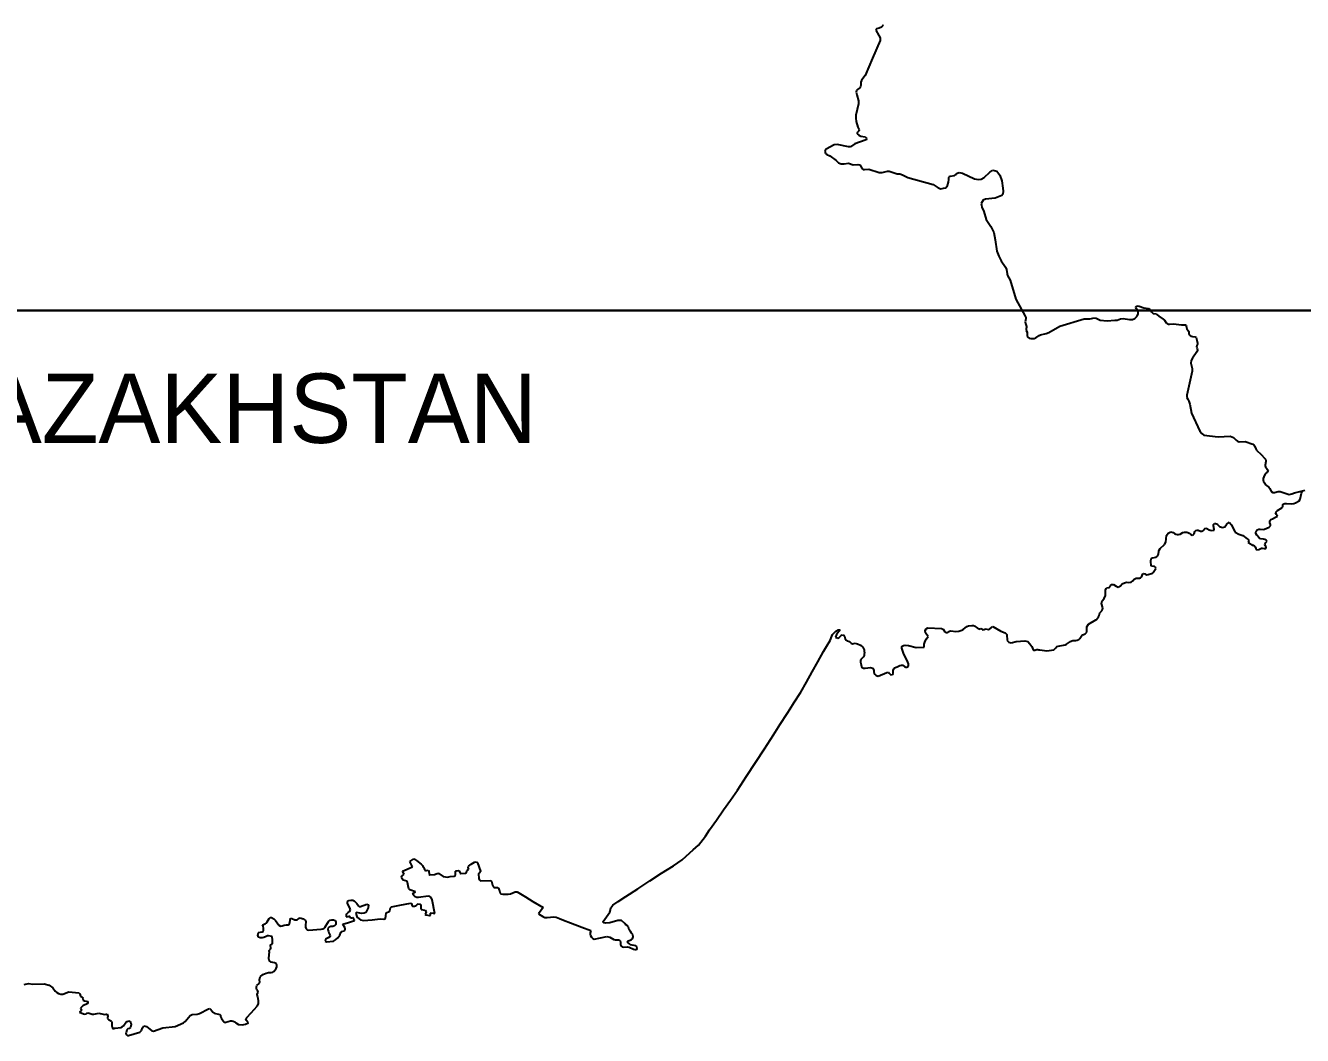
# Model space of a CAD drawing. Header units: metres. Extents: x 0 to 1325, y -1 to 773.
# Drawn here: x 910.3 to 983.9, y 158.3 to 216.5 of the extents above; entities that cross this region are included whole.
import ezdxf
from ezdxf.enums import TextEntityAlignment as Align

# ---------------------------------------------------------------- set-up
doc = ezdxf.new("R2010")
doc.units = ezdxf.units.M

msp = doc.modelspace()

# ---------------------------------------------------------------- linework, layer by layer
at = {"layer": 'CUT'}
for points in [[(1041.74, 200.068), (857.82, 200.068), (857.76, 199.948), (855.57, 199.478)], [(857.82, 200.068), (1041.74, 200.068)]]:
    msp.add_lwpolyline(points, dxfattribs=at)
at = {"layer": 'SCORE'}
for points in [[(959.65, 216.398), (959.51, 216.328)], [(959.7, 216.458), (959.65, 216.398)], [(959.73, 216.538), (959.7, 216.458)], [(959.57, 215.628), (959.13, 214.618)], [(959.37, 216.298), (959.31, 216.228)], [(959.31, 216.228), (959.5, 215.918)], [(959.51, 216.328), (959.37, 216.298)], [(959.5, 215.918), (959.56, 215.778)], [(959.56, 215.778), (959.57, 215.628)], [(959.13, 214.618), (958.7, 213.608)], [(958.56, 213.428), (958.5, 213.328)], [(958.7, 213.608), (958.56, 213.428)], [(958.21, 212.738), (958.19, 212.658)], [(958.27, 212.798), (958.21, 212.738)], [(958.39, 212.908), (958.27, 212.798)], [(958.43, 212.978), (958.39, 212.908)], [(958.45, 213.058), (958.43, 212.978)], [(958.46, 213.138), (958.45, 213.058)], [(958.5, 213.328), (958.46, 213.228)], [(958.46, 213.228), (958.46, 213.138)], [(958.32, 211.978), (958.17, 211.318)], [(958.19, 212.658), (958.22, 212.488)], [(958.22, 212.488), (958.32, 212.158)], [(958.32, 212.158), (958.32, 211.978)], [(958.17, 211.318), (958.16, 211.158)], [(958.16, 211.158), (958.19, 210.968)], [(958.19, 210.968), (958.29, 210.628)], [(958.29, 210.628), (958.34, 210.528)], [(958.36, 210.478), (958.33, 210.418)], [(958.34, 210.528), (958.36, 210.478)], [(958.7, 209.878), (958.1, 209.678)], [(958.27, 210.348), (958.25, 210.298)], [(958.25, 210.298), (958.25, 210.248)], [(958.25, 210.248), (958.33, 210.168)], [(958.33, 210.418), (958.27, 210.348)], [(958.33, 210.168), (958.46, 210.118)], [(958.46, 210.118), (958.7, 210.068)], [(958.7, 210.068), (958.76, 210.028)], [(958.76, 209.908), (958.7, 209.878)], [(958.76, 210.028), (958.78, 209.968)], [(958.78, 209.968), (958.76, 209.908)], [(956.46, 209.358), (956.37, 209.248)], [(956.37, 209.248), (956.42, 209.108)], [(956.42, 209.108), (956.5, 209.058)], [(956.91, 209.608), (956.46, 209.358)], [(956.5, 209.058), (956.67, 208.988)], [(957.09, 209.628), (956.91, 209.608)], [(957.75, 209.498), (957.09, 209.628)], [(957.85, 209.508), (957.75, 209.498)], [(957.91, 209.538), (957.85, 209.508)], [(958.1, 209.678), (957.91, 209.538)], [(956.67, 208.988), (957.03, 208.708)], [(957.03, 208.708), (957.17, 208.588)], [(957.17, 208.588), (957.32, 208.528)], [(957.32, 208.528), (957.49, 208.518)], [(957.49, 208.518), (957.75, 208.558)], [(957.75, 208.558), (958.01, 208.468)], [(958.01, 208.468), (958.29, 208.478)], [(958.29, 208.478), (958.38, 208.468)], [(958.38, 208.468), (958.44, 208.418)], [(958.44, 208.418), (958.51, 208.258)], [(958.51, 208.258), (958.58, 208.198)], [(958.58, 208.198), (958.67, 208.188)], [(958.67, 208.188), (958.92, 208.218)], [(958.92, 208.218), (959.51, 208.018)], [(959.51, 208.018), (959.69, 208.018)], [(959.69, 208.018), (959.99, 208.098)], [(959.99, 208.098), (960.09, 208.098)], [(960.09, 208.098), (960.54, 207.938)], [(960.54, 207.938), (960.71, 207.938)], [(960.71, 207.938), (960.86, 207.888)], [(960.86, 207.888), (961.16, 207.738)], [(961.16, 207.738), (962.62, 207.338)], [(963.5, 207.458), (963.52, 207.618)], [(963.52, 207.618), (963.53, 207.718)], [(963.53, 207.718), (963.55, 207.788)], [(963.55, 207.788), (963.6, 207.818)], [(963.6, 207.818), (963.85, 207.848)], [(963.85, 207.848), (963.9, 207.888)], [(963.9, 207.888), (963.97, 207.958)], [(963.97, 207.958), (964.12, 208.018)], [(964.12, 208.018), (964.31, 207.978)], [(964.31, 207.978), (965.01, 207.658)], [(965.01, 207.658), (965.21, 207.618)], [(965.21, 207.618), (965.39, 207.638)], [(965.39, 207.638), (965.56, 207.738)], [(965.56, 207.738), (965.88, 208.048)], [(965.88, 208.048), (966.06, 208.148)], [(966.06, 208.148), (966.29, 208.108)], [(966.29, 208.108), (966.46, 207.868)], [(966.46, 207.868), (966.57, 207.538)], [(966.57, 207.538), (966.64, 207.128)], [(962.62, 207.338), (962.92, 207.148)], [(962.92, 207.148), (963.07, 207.088)], [(963.07, 207.088), (963.22, 207.128)], [(963.22, 207.128), (963.35, 207.138)], [(963.35, 207.138), (963.44, 207.268)], [(963.44, 207.268), (963.5, 207.458)], [(966.65, 206.948), (966.63, 206.778)], [(966.64, 207.128), (966.65, 206.948)], [(965.51, 206.428), (965.38, 206.238)], [(965.38, 206.238), (965.4, 206.148)], [(965.4, 206.148), (965.43, 206.018)], [(965.64, 206.478), (965.51, 206.428)], [(966.19, 206.548), (965.64, 206.478)], [(966.57, 206.688), (966.19, 206.548)], [(966.63, 206.778), (966.57, 206.688)], [(965.43, 206.018), (965.54, 205.778)], [(965.54, 205.778), (965.68, 205.318)], [(965.68, 205.318), (965.95, 204.908)], [(965.95, 204.908), (966.06, 204.688)], [(966.06, 204.688), (966.11, 204.558)], [(966.11, 204.558), (966.2, 204.138)], [(966.2, 204.138), (966.3, 203.498)], [(966.3, 203.498), (966.4, 203.198)], [(966.4, 203.198), (966.54, 202.928)], [(966.54, 202.928), (966.79, 202.578)], [(966.79, 202.578), (966.84, 202.428)], [(966.84, 202.428), (966.89, 202.178)], [(966.89, 202.178), (966.91, 202.098)], [(966.91, 202.098), (967.06, 201.828)], [(967.06, 201.828), (967.39, 200.718)], [(967.39, 200.718), (967.93, 199.748)], [(974.3, 200.248), (974.32, 200.308)], [(974.33, 200.178), (974.3, 200.248)], [(974.32, 200.308), (974.39, 200.338)], [(974.39, 200.098), (974.33, 200.178)], [(974.39, 200.338), (974.49, 200.328)], [(974.49, 200.328), (974.76, 200.228)], [(974.76, 200.228), (975.04, 200.178)], [(975.04, 200.178), (975.11, 200.128)], [(967.93, 199.748), (967.96, 199.668)], [(967.94, 199.518), (967.93, 199.418)], [(967.96, 199.598), (967.94, 199.518)], [(967.96, 199.668), (967.96, 199.598)], [(969.92, 199.168), (971.32, 199.598)], [(971.32, 199.598), (971.66, 199.598)], [(971.66, 199.598), (971.92, 199.648)], [(971.92, 199.648), (972.01, 199.628)], [(972.01, 199.628), (972.25, 199.518)], [(972.25, 199.518), (972.25, 199.508)], [(972.25, 199.508), (972.65, 199.478)], [(972.65, 199.478), (973.1, 199.518)], [(973.1, 199.518), (973.1, 199.508)], [(973.1, 199.508), (973.16, 199.508)], [(973.16, 199.508), (973.22, 199.518)], [(973.22, 199.518), (973.42, 199.598)], [(973.42, 199.598), (973.58, 199.618)], [(973.58, 199.618), (973.93, 199.548)], [(973.93, 199.548), (974.11, 199.558)], [(974.11, 199.558), (974.24, 199.618)], [(974.24, 199.618), (974.36, 199.728)], [(974.36, 199.728), (974.43, 199.858)], [(974.43, 200.028), (974.39, 200.098)], [(974.43, 199.858), (974.43, 200.028)], [(975.11, 200.128), (975.2, 199.988)], [(975.2, 199.988), (975.26, 199.938)], [(975.26, 199.938), (975.31, 199.908)], [(975.31, 199.908), (975.48, 199.878)], [(975.48, 199.878), (975.52, 199.848)], [(975.52, 199.848), (975.63, 199.748)], [(975.63, 199.748), (975.88, 199.578)], [(975.88, 199.578), (975.96, 199.518)], [(975.96, 199.518), (976.05, 199.368)], [(967.93, 199.418), (967.95, 199.328)], [(967.95, 199.328), (968.01, 199.158)], [(968.01, 199.108), (967.98, 199.018)], [(967.98, 199.018), (967.98, 198.968)], [(967.98, 198.968), (967.99, 198.918)], [(967.99, 198.918), (968.03, 198.818)], [(968.01, 199.158), (968.01, 199.108)], [(968.03, 198.818), (968.04, 198.768)], [(968.04, 198.768), (968.04, 198.578)], [(968.8, 198.678), (969.14, 198.748)], [(969.14, 198.748), (969.29, 198.808)], [(969.29, 198.808), (969.92, 199.168)], [(976.05, 199.368), (976.1, 199.328)], [(976.1, 199.328), (976.18, 199.288)], [(976.18, 199.288), (976.25, 199.278)], [(976.25, 199.278), (976.47, 199.298)], [(976.47, 199.298), (976.94, 199.238)], [(976.94, 199.238), (977.18, 199.238)], [(977.18, 199.238), (977.21, 199.188)], [(977.21, 199.188), (977.22, 199.098)], [(977.22, 199.098), (977.25, 199.018)], [(977.25, 199.018), (977.3, 198.948)], [(977.3, 198.948), (977.33, 198.888)], [(977.33, 198.888), (977.35, 198.818)], [(977.35, 198.818), (977.36, 198.728)], [(977.36, 198.728), (977.4, 198.648)], [(968.04, 198.578), (968.07, 198.528)], [(968.07, 198.528), (968.16, 198.478)], [(968.16, 198.478), (968.25, 198.468)], [(968.25, 198.468), (968.35, 198.458)], [(968.35, 198.458), (968.45, 198.468)], [(968.45, 198.468), (968.54, 198.498)], [(968.54, 198.498), (968.73, 198.638)], [(968.73, 198.638), (968.8, 198.678)], [(977.4, 198.648), (977.47, 198.598)], [(977.47, 198.598), (977.56, 198.578)], [(977.56, 198.578), (977.73, 198.558)], [(977.73, 198.558), (977.78, 198.518)], [(977.78, 198.518), (977.79, 198.448)], [(977.79, 198.448), (977.81, 198.358)], [(977.81, 198.048), (977.8, 197.968)], [(977.8, 197.968), (977.83, 197.878)], [(977.81, 198.358), (977.85, 198.198)], [(977.85, 198.128), (977.81, 198.048)], [(977.85, 198.198), (977.85, 198.128)], [(977.56, 197.328), (977.5, 197.188)], [(977.81, 197.688), (977.56, 197.328)], [(977.85, 197.788), (977.81, 197.688)], [(977.83, 197.878), (977.85, 197.788)], [(977.54, 196.568), (977.24, 195.188)], [(977.5, 197.188), (977.48, 197.038)], [(977.48, 197.038), (977.54, 196.728)], [(977.54, 196.728), (977.54, 196.568)], [(977.24, 195.188), (977.25, 195.068)], [(977.25, 195.068), (977.29, 194.968)], [(977.29, 194.968), (977.36, 194.848)], [(977.36, 194.848), (977.41, 194.668)], [(977.41, 194.668), (977.51, 194.148)], [(977.51, 194.148), (977.99, 193.118)], [(977.99, 193.118), (978.1, 192.978)], [(978.1, 192.978), (978.23, 192.888)], [(978.23, 192.888), (979.05, 192.788)], [(979.05, 192.788), (979.73, 192.838)], [(979.73, 192.838), (979.94, 192.748)], [(979.94, 192.748), (980.08, 192.598)], [(980.08, 192.598), (980.16, 192.538)], [(980.16, 192.538), (980.26, 192.498)], [(980.26, 192.498), (980.61, 192.518)], [(980.61, 192.518), (981.04, 192.378)], [(981.04, 192.378), (981.11, 192.328)], [(981.11, 192.328), (981.14, 192.268)], [(981.14, 192.268), (981.21, 192.108)], [(981.21, 192.108), (981.26, 192.028)], [(981.26, 192.028), (981.31, 191.968)], [(981.31, 191.968), (981.49, 191.818)], [(981.49, 191.818), (981.77, 191.498)], [(981.8, 191.368), (981.75, 191.168)], [(981.77, 191.498), (981.8, 191.438)], [(981.8, 191.438), (981.8, 191.368)], [(981.76, 190.668), (981.67, 190.498)], [(981.75, 191.168), (981.75, 191.118)], [(981.75, 191.118), (981.77, 191.068)], [(981.88, 190.758), (981.76, 190.668)], [(981.77, 191.068), (981.84, 190.998)], [(981.84, 190.998), (981.93, 190.848)], [(981.93, 190.848), (981.88, 190.758)], [(981.65, 190.388), (981.64, 190.308)], [(981.64, 190.308), (981.66, 190.228)], [(981.67, 190.498), (981.65, 190.388)], [(981.66, 190.228), (981.71, 190.138)], [(981.71, 190.138), (981.76, 190.048)], [(981.76, 190.048), (981.83, 189.988)], [(981.83, 189.988), (981.97, 189.888)], [(981.97, 189.888), (982.03, 189.808)], [(982.03, 189.808), (982.11, 189.638)], [(982.11, 189.638), (982.19, 189.588)], [(982.19, 189.588), (982.29, 189.578)], [(982.29, 189.578), (982.51, 189.638)], [(982.51, 189.638), (982.62, 189.648)], [(982.62, 189.648), (983.14, 189.468)], [(983.14, 189.468), (983.3, 189.508)], [(983.3, 189.508), (983.45, 189.568)], [(983.45, 189.568), (983.9, 189.678)], [(983.71, 189.108), (983.77, 189.208)], [(983.77, 189.208), (983.84, 189.548)], [(983.84, 189.548), (983.9, 189.678)], [(983.9, 189.678), (984.04, 189.728)], [(982.36, 188.408), (982.39, 188.478)], [(982.4, 188.328), (982.36, 188.408)], [(982.39, 188.478), (982.46, 188.548)], [(982.46, 188.548), (982.71, 188.708)], [(982.71, 188.708), (982.75, 188.748)], [(982.75, 188.748), (982.77, 188.788)], [(982.77, 188.858), (982.8, 188.908)], [(982.77, 188.788), (982.77, 188.858)], [(982.8, 188.908), (982.84, 188.938)], [(982.84, 188.938), (982.89, 188.948)], [(982.89, 188.948), (982.99, 188.958)], [(982.99, 188.958), (983.3, 188.938)], [(983.3, 188.938), (983.41, 188.958)], [(983.41, 188.958), (983.51, 188.998)], [(983.51, 188.998), (983.71, 189.108)], [(978.78, 187.738), (978.83, 187.798)], [(978.78, 187.658), (978.78, 187.738)], [(978.81, 187.458), (978.78, 187.658)], [(978.83, 187.798), (978.89, 187.808)], [(978.89, 187.808), (978.95, 187.788)], [(978.95, 187.788), (979.01, 187.738)], [(979.01, 187.738), (979.13, 187.628)], [(979.44, 187.608), (979.53, 187.738)], [(979.53, 187.738), (979.68, 187.878)], [(979.68, 187.878), (979.82, 187.728)], [(979.82, 187.728), (979.93, 187.468)], [(981.98, 187.598), (982.06, 187.658)], [(982.02, 187.948), (982.08, 188.028)], [(982.02, 187.838), (982.02, 187.948)], [(982.06, 187.738), (982.02, 187.838)], [(982.06, 187.658), (982.06, 187.738)], [(982.08, 188.028), (982.17, 188.078)], [(982.17, 188.078), (982.36, 188.158)], [(982.36, 188.158), (982.46, 188.228)], [(982.45, 188.278), (982.4, 188.328)], [(982.46, 188.228), (982.45, 188.278)], [(976.03, 186.728), (976.07, 187.108)], [(976.07, 187.108), (976.17, 187.248)], [(976.17, 187.248), (976.32, 187.318)], [(976.32, 187.318), (976.46, 187.278)], [(976.46, 187.278), (976.53, 187.228)], [(976.53, 187.228), (976.61, 187.188)], [(976.61, 187.188), (976.69, 187.158)], [(976.69, 187.158), (976.76, 187.158)], [(976.76, 187.158), (976.85, 187.178)], [(976.85, 187.178), (977.01, 187.288)], [(977.01, 187.288), (977.1, 187.308)], [(977.1, 187.308), (977.24, 187.298)], [(977.24, 187.298), (977.3, 187.278)], [(977.3, 187.278), (977.37, 187.248)], [(977.37, 187.248), (977.48, 187.168)], [(977.48, 187.168), (977.55, 187.138)], [(977.55, 187.138), (977.61, 187.148)], [(977.61, 187.148), (977.66, 187.198)], [(977.66, 187.198), (977.71, 187.338)], [(977.71, 187.338), (977.76, 187.398)], [(977.76, 187.398), (977.83, 187.418)], [(977.83, 187.418), (977.89, 187.408)], [(977.89, 187.408), (978.02, 187.358)], [(978.02, 187.358), (978.1, 187.358)], [(978.1, 187.358), (978.16, 187.388)], [(978.16, 187.388), (978.22, 187.438)], [(978.22, 187.438), (978.27, 187.508)], [(978.27, 187.508), (978.33, 187.528)], [(978.33, 187.528), (978.39, 187.508)], [(978.39, 187.508), (978.52, 187.428)], [(978.52, 187.428), (978.59, 187.408)], [(978.59, 187.408), (978.66, 187.398)], [(978.66, 187.398), (978.81, 187.418)], [(978.81, 187.418), (978.81, 187.458)], [(979.13, 187.628), (979.29, 187.578)], [(979.29, 187.578), (979.44, 187.608)], [(979.93, 187.468), (980.03, 187.308)], [(980.03, 187.308), (980.24, 187.178)], [(980.24, 187.178), (980.47, 187.108)], [(980.47, 187.108), (980.71, 186.918)], [(981.21, 187.288), (981.23, 187.358)], [(981.22, 187.218), (981.21, 187.288)], [(981.28, 187.128), (981.22, 187.218)], [(981.23, 187.358), (981.3, 187.428)], [(981.41, 186.968), (981.28, 187.128)], [(981.3, 187.428), (981.39, 187.478)], [(981.39, 187.478), (981.47, 187.478)], [(981.49, 186.918), (981.41, 186.968)], [(981.47, 187.478), (981.64, 187.448)], [(981.64, 187.448), (981.72, 187.468)], [(981.72, 187.468), (981.98, 187.598)], [(975.61, 186.028), (975.63, 186.208)], [(975.63, 186.208), (975.65, 186.268)], [(975.65, 186.268), (975.71, 186.358)], [(975.71, 186.358), (975.95, 186.588)], [(975.95, 186.588), (976.03, 186.728)], [(980.71, 186.918), (980.78, 186.888)], [(980.79, 186.758), (980.77, 186.708)], [(980.77, 186.708), (980.94, 186.618)], [(980.78, 186.888), (980.8, 186.858)], [(980.81, 186.818), (980.79, 186.758)], [(980.8, 186.858), (980.81, 186.818)], [(980.94, 186.618), (980.96, 186.608)], [(980.96, 186.608), (981.01, 186.558)], [(981.01, 186.558), (981.04, 186.548)], [(981.04, 186.548), (981.06, 186.548)], [(981.06, 186.548), (981.08, 186.548)], [(981.08, 186.548), (981.11, 186.548)], [(981.11, 186.548), (981.18, 186.458)], [(981.18, 186.458), (981.22, 186.358)], [(981.22, 186.358), (981.27, 186.288)], [(981.27, 186.288), (981.39, 186.298)], [(981.39, 186.298), (981.55, 186.378)], [(981.66, 186.908), (981.49, 186.918)], [(981.55, 186.378), (981.6, 186.378)], [(981.6, 186.378), (981.72, 186.358)], [(981.74, 186.888), (981.66, 186.908)], [(981.72, 186.358), (981.78, 186.348)], [(981.81, 186.838), (981.74, 186.888)], [(981.74, 186.578), (981.75, 186.638)], [(981.76, 186.538), (981.74, 186.578)], [(981.75, 186.638), (981.79, 186.698)], [(981.8, 186.478), (981.76, 186.538)], [(981.78, 186.348), (981.82, 186.378)], [(981.79, 186.698), (981.88, 186.778)], [(981.82, 186.428), (981.8, 186.478)], [(981.88, 186.778), (981.81, 186.838)], [(981.82, 186.378), (981.82, 186.428)], [(975.17, 185.628), (975.18, 185.758)], [(975.18, 185.358), (975.17, 185.628)], [(975.18, 185.758), (975.26, 185.818)], [(975.26, 185.818), (975.47, 185.868)], [(975.47, 185.868), (975.55, 185.918)], [(975.55, 185.918), (975.61, 186.028)], [(974.58, 184.668), (974.62, 184.718)], [(974.62, 184.718), (974.71, 184.898)], [(974.71, 184.898), (974.75, 184.918)], [(974.75, 184.918), (974.82, 184.898)], [(974.82, 184.898), (974.88, 184.868)], [(974.88, 184.868), (974.93, 184.848)], [(974.93, 184.848), (975.02, 184.858)], [(975.02, 184.858), (975.26, 184.948)], [(975.21, 185.348), (975.18, 185.358)], [(975.22, 185.348), (975.21, 185.348)], [(975.38, 185.318), (975.22, 185.348)], [(975.26, 184.948), (975.3, 184.988)], [(975.3, 184.988), (975.42, 185.148)], [(975.44, 185.288), (975.38, 185.318)], [(975.42, 185.148), (975.45, 185.208)], [(975.45, 185.208), (975.44, 185.288)], [(972.55, 183.968), (972.59, 184.058)], [(972.59, 184.058), (972.63, 184.088)], [(972.63, 184.088), (972.74, 184.118)], [(972.74, 184.118), (972.79, 184.138)], [(972.79, 184.138), (972.82, 184.178)], [(972.82, 184.178), (972.86, 184.258)], [(972.86, 184.258), (972.89, 184.288)], [(972.89, 184.288), (973.02, 184.288)], [(973.02, 184.288), (973.16, 184.198)], [(973.16, 184.198), (973.29, 184.138)], [(973.29, 184.138), (973.42, 184.218)], [(973.42, 184.218), (973.52, 184.328)], [(973.52, 184.328), (973.64, 184.388)], [(973.64, 184.388), (973.76, 184.418)], [(973.76, 184.418), (973.9, 184.408)], [(973.9, 184.408), (974.03, 184.418)], [(974.03, 184.418), (974.12, 184.498)], [(974.12, 184.498), (974.2, 184.588)], [(974.2, 184.588), (974.32, 184.658)], [(974.32, 184.658), (974.38, 184.658)], [(974.38, 184.658), (974.51, 184.648)], [(974.51, 184.648), (974.58, 184.668)], [(972.32, 183.198), (972.37, 183.348)], [(972.37, 183.348), (972.47, 183.488)], [(972.47, 183.488), (972.55, 183.648)], [(972.55, 183.868), (972.55, 183.968)], [(972.56, 183.758), (972.55, 183.868)], [(972.55, 183.648), (972.56, 183.758)], [(972.16, 182.418), (972.19, 182.508)], [(972.19, 182.508), (972.2, 182.578)], [(972.2, 182.578), (972.22, 182.648)], [(972.22, 182.648), (972.35, 182.768)], [(972.4, 182.938), (972.32, 183.198)], [(972.35, 182.768), (972.39, 182.848)], [(972.39, 182.848), (972.4, 182.938)], [(962.21, 181.738), (962.32, 181.788)], [(962.32, 181.788), (963.11, 181.758)], [(964.35, 181.688), (964.57, 181.858)], [(964.57, 181.858), (964.66, 181.898)], [(964.66, 181.898), (964.85, 181.928)], [(964.85, 181.928), (964.94, 181.918)], [(964.94, 181.918), (965.04, 181.888)], [(965.04, 181.888), (965.1, 181.838)], [(965.1, 181.838), (965.18, 181.768)], [(965.18, 181.768), (965.25, 181.718)], [(965.89, 181.738), (966.06, 181.868)], [(966.06, 181.868), (966.53, 181.598)], [(971.48, 181.848), (971.58, 181.998)], [(971.48, 181.548), (971.48, 181.848)], [(971.58, 181.998), (971.99, 182.248)], [(971.99, 182.248), (972.04, 182.278)], [(972.04, 182.278), (972.16, 182.418)], [(956.48, 180.718), (956.68, 181.068)], [(956.68, 181.068), (956.78, 181.318)], [(956.78, 181.318), (956.82, 181.398)], [(956.82, 181.398), (956.91, 181.508)], [(956.91, 181.508), (957.02, 181.608)], [(957.06, 181.408), (957, 181.258)], [(957, 181.258), (957.13, 181.198)], [(957.02, 181.608), (957.15, 181.678)], [(957.26, 181.678), (957.06, 181.408)], [(957.13, 181.198), (957.19, 181.218)], [(957.15, 181.678), (957.26, 181.678)], [(957.19, 181.218), (957.32, 181.348)], [(957.32, 181.348), (957.38, 181.378)], [(957.38, 181.378), (957.47, 181.368)], [(957.47, 181.368), (957.51, 181.318)], [(957.51, 181.318), (957.56, 181.158)], [(957.56, 181.158), (957.61, 181.078)], [(957.61, 181.078), (957.66, 181.048)], [(957.66, 181.048), (957.81, 180.998)], [(962.16, 181.018), (962.24, 181.158)], [(962.17, 181.628), (962.21, 181.738)], [(962.19, 181.508), (962.17, 181.628)], [(962.26, 181.388), (962.19, 181.508)], [(962.24, 181.158), (962.34, 181.288)], [(962.34, 181.288), (962.26, 181.388)], [(963.11, 181.758), (963.19, 181.718)], [(963.19, 181.718), (963.3, 181.568)], [(963.3, 181.568), (963.36, 181.518)], [(963.36, 181.518), (963.43, 181.528)], [(963.43, 181.528), (963.57, 181.608)], [(963.57, 181.608), (963.65, 181.618)], [(963.65, 181.618), (963.92, 181.578)], [(963.92, 181.578), (964.1, 181.598)], [(964.1, 181.598), (964.27, 181.648)], [(964.27, 181.648), (964.35, 181.688)], [(965.25, 181.718), (965.31, 181.728)], [(965.31, 181.728), (965.37, 181.748)], [(965.37, 181.748), (965.41, 181.738)], [(965.41, 181.738), (965.46, 181.698)], [(965.46, 181.698), (965.51, 181.678)], [(965.51, 181.678), (965.56, 181.688)], [(965.56, 181.688), (965.6, 181.708)], [(965.6, 181.708), (965.64, 181.728)], [(965.64, 181.728), (965.81, 181.698)], [(965.81, 181.698), (965.89, 181.738)], [(966.53, 181.598), (966.78, 181.498)], [(966.78, 181.498), (966.87, 181.398)], [(966.87, 181.398), (966.88, 181.058)], [(966.88, 181.058), (966.98, 180.958)], [(967.41, 181.008), (967.9, 181.048)], [(967.9, 181.048), (968.07, 181.008)], [(970.53, 181.008), (970.61, 181.048)], [(970.61, 181.048), (970.68, 181.058)], [(970.68, 181.058), (970.85, 181.068)], [(970.85, 181.068), (970.93, 181.078)], [(970.93, 181.078), (971.01, 181.118)], [(971.01, 181.118), (971.07, 181.178)], [(971.07, 181.178), (971.19, 181.348)], [(971.19, 181.348), (971.24, 181.388)], [(971.24, 181.388), (971.38, 181.448)], [(971.38, 181.448), (971.48, 181.548)], [(955.98, 179.838), (956.31, 180.418)], [(956.31, 180.418), (956.48, 180.718)], [(957.81, 180.998), (957.84, 180.968)], [(957.84, 180.968), (957.89, 180.908)], [(957.89, 180.908), (957.93, 180.888)], [(957.93, 180.888), (957.97, 180.878)], [(957.97, 180.878), (958.12, 180.898)], [(958.12, 180.898), (958.27, 180.868)], [(958.27, 180.868), (958.43, 180.798)], [(958.43, 180.798), (958.56, 180.678)], [(958.56, 180.678), (958.64, 180.518)], [(958.64, 180.518), (958.65, 180.438)], [(958.65, 180.438), (958.66, 180.348)], [(958.66, 180.348), (958.65, 180.268)], [(960.81, 180.688), (960.84, 180.738)], [(960.82, 180.628), (960.81, 180.688)], [(960.92, 180.328), (960.82, 180.628)], [(960.84, 180.738), (960.91, 180.768)], [(960.91, 180.768), (961.01, 180.788)], [(961.17, 179.818), (960.92, 180.328)], [(961.01, 180.788), (961.21, 180.778)], [(961.21, 180.778), (961.65, 180.658)], [(961.65, 180.658), (962.1, 180.678)], [(962.1, 180.848), (962.16, 181.018)], [(962.1, 180.678), (962.1, 180.848)], [(966.98, 180.958), (967.12, 180.928)], [(967.12, 180.928), (967.41, 181.008)], [(968.07, 181.008), (968.2, 180.878)], [(968.2, 180.878), (968.3, 180.708)], [(968.3, 180.708), (968.38, 180.518)], [(968.38, 180.518), (968.42, 180.508)], [(968.42, 180.508), (968.46, 180.498)], [(968.46, 180.498), (968.49, 180.508)], [(968.49, 180.508), (968.59, 180.538)], [(968.59, 180.538), (968.65, 180.538)], [(968.65, 180.538), (968.71, 180.528)], [(968.71, 180.528), (968.77, 180.518)], [(968.77, 180.518), (969.18, 180.468)], [(969.18, 180.468), (969.58, 180.518)], [(969.58, 180.518), (969.69, 180.648)], [(969.69, 180.648), (969.74, 180.708)], [(969.74, 180.708), (969.82, 180.738)], [(969.82, 180.738), (970.23, 180.808)], [(970.23, 180.808), (970.31, 180.848)], [(970.31, 180.848), (970.53, 181.008)], [(955.65, 179.248), (955.98, 179.838)], [(958.46, 179.968), (958.44, 179.908)], [(958.44, 179.908), (958.44, 179.818)], [(958.44, 179.818), (958.47, 179.658)], [(958.51, 180.028), (958.46, 179.968)], [(958.47, 179.658), (958.5, 179.568)], [(958.5, 179.568), (958.54, 179.498)], [(958.61, 180.118), (958.51, 180.028)], [(958.64, 180.188), (958.61, 180.118)], [(958.65, 180.268), (958.64, 180.188)], [(960.54, 179.548), (960.71, 179.618)], [(960.71, 179.618), (960.79, 179.638)], [(960.79, 179.638), (960.88, 179.638)], [(960.88, 179.638), (960.99, 179.548)], [(961.11, 179.528), (961.18, 179.568)], [(961.2, 179.708), (961.17, 179.818)], [(961.18, 179.568), (961.21, 179.628)], [(961.21, 179.628), (961.2, 179.708)], [(955.32, 178.658), (955.65, 179.248)], [(958.54, 179.498), (958.61, 179.468)], [(958.61, 179.468), (958.7, 179.458)], [(958.7, 179.458), (959.01, 179.498)], [(959.01, 179.498), (959.15, 179.458)], [(959.15, 179.458), (959.2, 179.338)], [(959.2, 179.338), (959.2, 179.258)], [(959.2, 179.258), (959.23, 179.188)], [(959.23, 179.188), (959.27, 179.128)], [(959.27, 179.128), (959.32, 179.068)], [(959.32, 179.068), (959.39, 179.018)], [(959.39, 179.018), (959.46, 179.008)], [(959.46, 179.008), (959.95, 179.208)], [(959.95, 179.208), (960.05, 179.228)], [(960.05, 179.228), (960.09, 179.188)], [(960.09, 179.188), (960.12, 179.138)], [(960.12, 179.138), (960.19, 179.088)], [(960.19, 179.088), (960.28, 179.098)], [(960.28, 179.098), (960.31, 179.158)], [(960.31, 179.158), (960.32, 179.328)], [(960.32, 179.328), (960.35, 179.428)], [(960.35, 179.428), (960.39, 179.478)], [(960.39, 179.478), (960.54, 179.548)], [(960.99, 179.548), (961.04, 179.528)], [(961.04, 179.528), (961.11, 179.528)], [(954.99, 178.078), (955.32, 178.658)], [(954.38, 177.128), (954.6, 177.468)], [(954.6, 177.468), (954.99, 178.078)], [(953.81, 176.238), (954.21, 176.848)], [(954.21, 176.848), (954.38, 177.128)], [(953.42, 175.618), (953.81, 176.238)], [(952.9, 174.828), (953.42, 175.618)], [(952.38, 174.028), (952.9, 174.828)], [(951.86, 173.238), (952.38, 174.028)], [(951.34, 172.438), (951.86, 173.238)], [(950.94, 171.868), (951.34, 172.438)], [(950.54, 171.298), (950.94, 171.868)], [(950.14, 170.718), (950.54, 171.298)], [(949.5, 169.788), (949.74, 170.148)], [(949.74, 170.148), (950.14, 170.718)], [(948.79, 168.998), (949.09, 169.278)], [(949.09, 169.278), (949.5, 169.788)], [(948.16, 168.418), (948.6, 168.828)], [(948.6, 168.828), (948.79, 168.998)], [(932.03, 167.768), (932.62, 168.028)], [(932.46, 168.338), (932.69, 168.488)], [(932.62, 168.028), (932.46, 168.338)], [(932.69, 168.488), (932.74, 168.468)], [(932.74, 168.468), (932.84, 168.388)], [(932.84, 168.388), (933.11, 168.168)], [(933.11, 168.168), (933.19, 168.098)], [(933.19, 168.098), (933.22, 168.058)], [(933.22, 168.058), (933.25, 168.008)], [(933.25, 168.008), (933.29, 167.918)], [(933.29, 167.918), (933.3, 167.868)], [(933.3, 167.868), (933.32, 167.838)], [(933.32, 167.838), (933.39, 167.818)], [(933.39, 167.818), (933.42, 167.818)], [(933.42, 167.818), (933.51, 167.828)], [(933.51, 167.828), (933.54, 167.818)], [(933.54, 167.818), (933.55, 167.778)], [(935.09, 167.768), (935.14, 167.798)], [(935.14, 167.798), (935.26, 167.808)], [(935.26, 167.808), (935.3, 167.788)], [(935.3, 167.788), (935.37, 167.658)], [(935.73, 167.718), (935.75, 167.788)], [(935.75, 167.788), (935.78, 167.848)], [(935.78, 167.848), (935.86, 167.868)], [(935.83, 167.978), (935.85, 168.058)], [(935.86, 167.868), (935.83, 167.978)], [(935.85, 168.058), (935.99, 168.168)], [(935.99, 168.168), (936.18, 168.298)], [(936.18, 168.298), (936.29, 168.318)], [(936.29, 168.318), (936.37, 168.248)], [(936.37, 168.248), (936.54, 167.778)], [(946.97, 167.648), (947.65, 168.088)], [(947.65, 168.088), (948.16, 168.418)], [(931.99, 167.418), (932.01, 167.478)], [(932.03, 167.318), (931.99, 167.418)], [(932.01, 167.478), (932.13, 167.598)], [(932.13, 167.598), (932.03, 167.768)], [(932.08, 167.258), (932.03, 167.318)], [(932.15, 167.228), (932.08, 167.258)], [(932.31, 167.198), (932.15, 167.228)], [(932.4, 166.748), (932.31, 167.198)], [(933.55, 167.778), (933.55, 167.738)], [(933.55, 167.738), (933.58, 167.658)], [(933.58, 167.658), (933.58, 167.618)], [(933.58, 167.618), (933.58, 167.588)], [(933.58, 167.588), (933.61, 167.568)], [(933.61, 167.568), (933.89, 167.578)], [(933.89, 167.578), (933.95, 167.598)], [(933.95, 167.598), (934.08, 167.658)], [(934.08, 167.658), (934.14, 167.638)], [(934.14, 167.638), (934.39, 167.468)], [(934.39, 167.468), (934.51, 167.438)], [(934.51, 167.438), (934.63, 167.428)], [(934.63, 167.428), (934.78, 167.458)], [(934.78, 167.458), (935.02, 167.478)], [(935.02, 167.478), (935.07, 167.508)], [(935.07, 167.508), (935.09, 167.588)], [(935.09, 167.688), (935.09, 167.768)], [(935.09, 167.588), (935.09, 167.688)], [(935.37, 167.658), (935.41, 167.638)], [(935.41, 167.638), (935.65, 167.648)], [(935.65, 167.648), (935.68, 167.658)], [(935.68, 167.658), (935.73, 167.718)], [(936.43, 167.648), (936.41, 167.618)], [(936.41, 167.618), (936.44, 167.358)], [(936.5, 167.698), (936.43, 167.648)], [(936.44, 167.358), (936.47, 167.258)], [(936.47, 167.258), (936.53, 167.208)], [(936.54, 167.748), (936.5, 167.698)], [(936.53, 167.208), (937.13, 167.228)], [(936.54, 167.778), (936.54, 167.748)], [(937.13, 167.228), (937.17, 167.188)], [(937.17, 167.188), (937.23, 166.958)], [(945.61, 166.758), (946.29, 167.208)], [(946.29, 167.208), (946.97, 167.648)], [(932.46, 166.688), (932.4, 166.748)], [(932.79, 166.578), (932.46, 166.688)], [(932.62, 166.478), (932.79, 166.578)], [(932.69, 166.368), (932.62, 166.478)], [(932.77, 166.298), (932.69, 166.368)], [(933.52, 166.338), (932.97, 166.248)], [(933.62, 166.318), (933.52, 166.338)], [(933.69, 166.248), (933.62, 166.318)], [(937.23, 166.958), (937.27, 166.888)], [(937.27, 166.888), (937.3, 166.848)], [(937.3, 166.848), (937.34, 166.838)], [(937.34, 166.838), (937.53, 166.828)], [(937.53, 166.828), (937.57, 166.798)], [(937.57, 166.798), (937.6, 166.728)], [(937.6, 166.728), (937.64, 166.578)], [(937.64, 166.578), (937.67, 166.508)], [(937.67, 166.508), (937.7, 166.468)], [(937.7, 166.468), (937.83, 166.438)], [(937.83, 166.438), (938.13, 166.438)], [(938.13, 166.438), (938.26, 166.468)], [(938.26, 166.468), (938.54, 166.588)], [(938.54, 166.588), (938.64, 166.588)], [(938.64, 166.588), (939.12, 166.298)], [(944.92, 166.308), (945.61, 166.758)], [(928.87, 166.018), (928.94, 166.078)], [(928.87, 165.938), (928.87, 166.018)], [(928.91, 165.838), (928.87, 165.938)], [(929, 165.658), (928.91, 165.838)], [(928.94, 166.078), (929.06, 166.108)], [(929.04, 165.538), (929, 165.658)], [(929.06, 166.108), (929.18, 166.098)], [(929.18, 166.098), (929.25, 166.058)], [(929.25, 166.058), (929.41, 165.908)], [(929.41, 165.908), (929.5, 165.768)], [(929.5, 165.768), (929.55, 165.728)], [(929.55, 165.728), (929.61, 165.738)], [(929.61, 165.738), (929.98, 165.868)], [(929.98, 165.868), (930.08, 165.828)], [(930.06, 165.658), (929.99, 165.508)], [(930.08, 165.828), (930.06, 165.658)], [(931.31, 165.508), (931.34, 165.658)], [(931.34, 165.658), (931.41, 165.718)], [(931.41, 165.718), (931.88, 165.808)], [(931.88, 165.808), (932.51, 165.928)], [(932.51, 165.928), (932.56, 165.918)], [(932.56, 165.918), (932.58, 165.878)], [(932.58, 165.878), (932.58, 165.818)], [(932.58, 165.818), (932.59, 165.768)], [(932.59, 165.768), (932.63, 165.748)], [(932.63, 165.748), (932.74, 165.758)], [(932.74, 165.758), (932.78, 165.768)], [(932.86, 166.258), (932.77, 166.298)], [(932.78, 165.768), (932.82, 165.798)], [(932.82, 165.798), (932.91, 165.878)], [(932.97, 166.248), (932.86, 166.258)], [(932.91, 165.878), (932.95, 165.888)], [(932.95, 165.888), (933.04, 165.868)], [(933.04, 165.868), (933.09, 165.838)], [(933.09, 165.838), (933.1, 165.778)], [(933.1, 165.778), (933.09, 165.658)], [(933.09, 165.658), (933.12, 165.558)], [(933.75, 166.118), (933.69, 166.248)], [(933.91, 165.328), (933.75, 166.118)], [(939.12, 166.298), (939.56, 166.028)], [(939.56, 166.028), (940.14, 165.688)], [(940.14, 165.688), (939.87, 165.318)], [(944, 165.468), (944.04, 165.658)], [(944.04, 165.658), (944.16, 165.808)], [(944.16, 165.808), (944.47, 166.018)], [(944.47, 166.018), (944.92, 166.308)], [(924.18, 164.778), (924.24, 164.858)], [(924.24, 164.858), (924.35, 165.038)], [(924.35, 165.038), (924.41, 165.098)], [(924.41, 165.098), (924.49, 165.108)], [(924.49, 165.108), (924.62, 165.028)], [(924.62, 165.028), (924.72, 164.928)], [(924.72, 164.928), (924.91, 164.658)], [(925.54, 164.818), (925.58, 165.058)], [(925.58, 165.058), (925.66, 165.048)], [(925.66, 165.048), (925.84, 164.978)], [(925.84, 164.978), (925.93, 164.968)], [(925.93, 164.968), (925.97, 164.978)], [(925.97, 164.978), (926.04, 165.038)], [(926.04, 165.038), (926.08, 165.068)], [(926.08, 165.068), (926.15, 165.078)], [(926.15, 165.078), (926.2, 165.068)], [(926.2, 165.068), (926.32, 165.018)], [(926.32, 165.018), (926.43, 164.948)], [(926.43, 164.948), (926.46, 164.878)], [(926.46, 164.878), (926.44, 164.648)], [(927.57, 164.528), (927.78, 164.868)], [(927.78, 164.868), (927.87, 164.948)], [(927.87, 164.948), (927.97, 164.978)], [(927.97, 164.978), (928.07, 164.968)], [(928.07, 164.968), (928.15, 164.928)], [(928.15, 164.928), (928.2, 164.848)], [(928.2, 164.848), (928.19, 164.708)], [(928.81, 165.208), (928.82, 165.268)], [(928.82, 165.148), (928.81, 165.208)], [(928.82, 165.268), (928.84, 165.318)], [(928.86, 165.128), (928.82, 165.148)], [(928.84, 165.318), (928.91, 165.398)], [(928.97, 165.168), (928.86, 165.128)], [(928.91, 165.398), (928.99, 165.458)], [(928.93, 164.818), (929.28, 164.928)], [(929, 165.168), (928.97, 165.168)], [(928.99, 165.458), (929.04, 165.538)], [(929.02, 165.148), (929, 165.168)], [(929.04, 165.088), (929.02, 165.148)], [(929.06, 165.068), (929.04, 165.088)], [(929.12, 165.068), (929.06, 165.068)], [(929.17, 165.078), (929.12, 165.068)], [(929.22, 165.058), (929.17, 165.078)], [(929.25, 164.988), (929.22, 165.058)], [(929.27, 164.968), (929.25, 164.988)], [(929.28, 164.948), (929.27, 164.968)], [(929.28, 164.928), (929.28, 164.948)], [(929.37, 165.398), (929.35, 165.358)], [(929.35, 165.358), (929.37, 165.268)], [(929.7, 165.338), (929.37, 165.398)], [(929.37, 165.268), (929.41, 165.168)], [(929.41, 165.168), (929.44, 165.108)], [(929.44, 165.108), (929.61, 164.968)], [(929.61, 164.968), (929.8, 164.938)], [(929.83, 165.348), (929.7, 165.338)], [(929.8, 164.938), (930.29, 164.978)], [(929.92, 165.398), (929.83, 165.348)], [(929.99, 165.508), (929.92, 165.398)], [(930.29, 164.978), (930.76, 165.028)], [(930.76, 165.028), (930.97, 164.998)], [(930.97, 164.998), (931.02, 165.018)], [(931.02, 165.018), (931.06, 165.088)], [(931.06, 165.088), (931.08, 165.178)], [(931.08, 165.178), (931.1, 165.378)], [(931.1, 165.378), (931.27, 165.448)], [(931.27, 165.448), (931.31, 165.508)], [(933.12, 165.558), (933.34, 165.518)], [(933.34, 165.518), (933.41, 165.438)], [(933.36, 165.328), (933.35, 165.278)], [(933.35, 165.278), (933.39, 165.258)], [(933.39, 165.378), (933.36, 165.328)], [(933.41, 165.438), (933.39, 165.378)], [(933.39, 165.258), (933.59, 165.218)], [(933.59, 165.218), (933.65, 165.238)], [(933.65, 165.248), (933.66, 165.358)], [(933.65, 165.238), (933.65, 165.248)], [(933.66, 165.358), (933.7, 165.368)], [(933.7, 165.368), (933.91, 165.328)], [(939.87, 165.318), (940.12, 165.158)], [(940.12, 165.158), (940.25, 165.108)], [(940.25, 165.108), (940.38, 165.098)], [(940.38, 165.098), (940.76, 165.138)], [(940.76, 165.138), (940.9, 165.118)], [(940.9, 165.118), (941.09, 165.048)], [(941.09, 165.048), (941.31, 164.958)], [(941.31, 164.958), (941.73, 164.798)], [(943.6, 164.868), (943.98, 165.408)], [(943.61, 164.838), (943.6, 164.868)], [(943.98, 165.408), (944, 165.468)], [(944.44, 164.928), (943.98, 164.788)], [(944.67, 164.938), (944.44, 164.928)], [(944.86, 164.758), (944.67, 164.938)], [(923.71, 164.078), (923.74, 164.248)], [(923.74, 164.248), (923.96, 164.268)], [(923.96, 164.268), (924.01, 164.288)], [(923.98, 164.678), (924.12, 164.738)], [(924.01, 164.608), (923.98, 164.678)], [(924.03, 164.488), (924.01, 164.608)], [(924.01, 164.288), (924.03, 164.368)], [(924.03, 164.368), (924.03, 164.488)], [(924.12, 164.738), (924.18, 164.778)], [(924.91, 164.658), (925, 164.598)], [(925, 164.598), (925.11, 164.618)], [(925.11, 164.618), (925.22, 164.658)], [(925.22, 164.658), (925.34, 164.688)], [(925.34, 164.688), (925.45, 164.678)], [(925.45, 164.678), (925.49, 164.698)], [(925.49, 164.698), (925.52, 164.748)], [(925.52, 164.748), (925.54, 164.818)], [(926.44, 164.648), (926.45, 164.548)], [(926.45, 164.548), (926.49, 164.458)], [(926.49, 164.458), (926.55, 164.388)], [(926.55, 164.388), (926.63, 164.368)], [(926.63, 164.368), (927.35, 164.428)], [(927.35, 164.428), (927.44, 164.448)], [(927.44, 164.448), (927.51, 164.478)], [(927.51, 164.478), (927.57, 164.528)], [(927.75, 164.488), (927.74, 164.468)], [(927.74, 164.468), (927.74, 164.398)], [(927.74, 164.398), (927.75, 164.348)], [(927.81, 164.538), (927.75, 164.488)], [(927.75, 164.348), (927.77, 164.288)], [(927.77, 164.288), (927.79, 164.228)], [(927.79, 164.228), (927.86, 164.098)], [(927.91, 164.578), (927.81, 164.538)], [(928.02, 164.588), (927.91, 164.578)], [(928.13, 164.618), (928.02, 164.588)], [(928.19, 164.708), (928.13, 164.618)], [(928.43, 164.078), (928.48, 164.238)], [(928.48, 164.238), (928.53, 164.288)], [(928.53, 164.288), (928.69, 164.338)], [(928.6, 164.718), (928.93, 164.818)], [(928.73, 164.488), (928.6, 164.718)], [(928.69, 164.338), (928.74, 164.418)], [(928.74, 164.418), (928.73, 164.488)], [(941.73, 164.798), (942.38, 164.548)], [(942.38, 164.548), (942.9, 164.348)], [(942.9, 164.348), (942.85, 164.228)], [(942.85, 164.228), (942.85, 164.138)], [(942.85, 164.138), (942.87, 164.068)], [(943.67, 164.798), (943.61, 164.838)], [(943.74, 164.778), (943.67, 164.798)], [(943.98, 164.788), (943.74, 164.778)], [(944.9, 164.708), (944.86, 164.758)], [(944.99, 164.638), (944.9, 164.708)], [(945.03, 164.588), (944.99, 164.638)], [(945.06, 164.538), (945.03, 164.588)], [(945.1, 164.388), (945.06, 164.538)], [(945.17, 164.298), (945.1, 164.388)], [(945.24, 164.208), (945.17, 164.298)], [(945.31, 164.118), (945.24, 164.208)], [(945.33, 163.988), (945.31, 164.118)], [(923.75, 163.968), (923.71, 164.078)], [(923.83, 163.928), (923.75, 163.968)], [(923.96, 163.938), (923.83, 163.928)], [(924.04, 163.958), (923.96, 163.938)], [(924.18, 164.018), (924.04, 163.958)], [(924.25, 164.038), (924.18, 164.018)], [(924.31, 164.038), (924.25, 164.038)], [(924.52, 164.008), (924.31, 164.038)], [(924.43, 163.508), (924.44, 163.538)], [(924.45, 163.328), (924.43, 163.508)], [(924.44, 163.538), (924.47, 163.558)], [(924.47, 163.558), (924.53, 163.568)], [(924.54, 163.788), (924.52, 164.008)], [(924.53, 163.568), (924.55, 163.598)], [(924.54, 163.718), (924.54, 163.788)], [(924.55, 163.638), (924.54, 163.718)], [(924.55, 163.598), (924.55, 163.638)], [(927.6, 163.818), (927.59, 163.738)], [(927.59, 163.738), (927.66, 163.708)], [(927.64, 163.868), (927.6, 163.818)], [(927.76, 163.928), (927.64, 163.868)], [(927.66, 163.708), (928.06, 163.748)], [(927.85, 163.998), (927.76, 163.928)], [(927.88, 164.038), (927.85, 163.998)], [(927.86, 164.098), (927.88, 164.038)], [(928.06, 163.748), (928.18, 163.808)], [(928.18, 163.808), (928.32, 163.928)], [(928.32, 163.928), (928.43, 164.078)], [(942.87, 164.068), (942.94, 163.968)], [(942.94, 163.968), (943.01, 163.888)], [(943.01, 163.888), (943.08, 163.858)], [(943.08, 163.858), (943.82, 164.018)], [(943.82, 164.018), (943.98, 163.978)], [(943.98, 163.978), (944.21, 163.838)], [(944.21, 163.838), (944.29, 163.818)], [(944.29, 163.818), (944.35, 163.808)], [(944.35, 163.808), (944.46, 163.818)], [(944.46, 163.818), (944.52, 163.818)], [(944.52, 163.818), (944.58, 163.758)], [(944.58, 163.758), (944.6, 163.678)], [(944.6, 163.678), (944.6, 163.568)], [(944.6, 163.568), (944.62, 163.478)], [(944.62, 163.478), (944.7, 163.408)], [(944.7, 163.408), (944.8, 163.388)], [(944.8, 163.388), (945.01, 163.408)], [(944.99, 163.708), (945.04, 163.768)], [(945.04, 163.638), (944.99, 163.708)], [(945.01, 163.408), (945.1, 163.388)], [(945.04, 163.768), (945.22, 163.818)], [(945.12, 163.578), (945.04, 163.638)], [(945.1, 163.388), (945.36, 163.278)], [(945.18, 163.538), (945.12, 163.578)], [(945.48, 163.478), (945.18, 163.538)], [(945.22, 163.818), (945.29, 163.868)], [(945.29, 163.868), (945.33, 163.988)], [(945.55, 163.428), (945.48, 163.478)], [(945.57, 163.318), (945.55, 163.428)], [(924.34, 162.758), (924.37, 163.118)], [(924.36, 162.618), (924.34, 162.758)], [(924.35, 163.178), (924.36, 163.208)], [(924.36, 163.158), (924.35, 163.178)], [(924.36, 163.208), (924.43, 163.278)], [(924.37, 163.118), (924.36, 163.158)], [(924.43, 163.278), (924.45, 163.328)], [(945.36, 163.278), (945.43, 163.268)], [(945.43, 163.268), (945.52, 163.268)], [(945.52, 163.268), (945.57, 163.318)], [(923.99, 161.818), (924.18, 161.898)], [(924.18, 161.898), (924.32, 161.928)], [(924.32, 161.928), (924.48, 161.928)], [(924.48, 162.528), (924.36, 162.618)], [(924.67, 162.488), (924.48, 162.528)], [(924.48, 161.928), (924.56, 161.948)], [(924.56, 161.948), (924.62, 161.998)], [(924.62, 161.998), (924.75, 162.158)], [(924.75, 162.448), (924.67, 162.488)], [(924.79, 162.378), (924.75, 162.448)], [(924.75, 162.158), (924.79, 162.258)], [(924.79, 162.258), (924.79, 162.378)], [(910.24, 161.248), (910.49, 161.308)], [(910.49, 161.308), (910.73, 161.268)], [(910.73, 161.268), (911.39, 161.278)], [(911.39, 161.278), (911.67, 161.208)], [(911.67, 161.208), (911.89, 161.058)], [(923.62, 161.108), (923.65, 161.178)], [(923.65, 161.178), (923.78, 161.308)], [(923.78, 161.308), (923.81, 161.378)], [(923.8, 161.518), (923.84, 161.688)], [(923.81, 161.378), (923.8, 161.518)], [(923.84, 161.688), (923.99, 161.818)], [(911.89, 161.058), (912.03, 160.858)], [(912.03, 160.858), (912.11, 160.778)], [(912.11, 160.778), (912.21, 160.718)], [(912.21, 160.718), (912.34, 160.688)], [(912.34, 160.688), (912.46, 160.688)], [(912.46, 160.688), (912.81, 160.828)], [(912.81, 160.828), (913.39, 160.758)], [(913.39, 160.758), (913.45, 160.698)], [(913.45, 160.698), (913.48, 160.568)], [(913.48, 160.568), (913.56, 160.538)], [(913.56, 160.538), (913.59, 160.498)], [(913.59, 160.498), (913.61, 160.428)], [(913.61, 160.428), (913.64, 160.338)], [(923.63, 161.018), (923.62, 161.108)], [(923.65, 160.928), (923.63, 161.018)], [(923.7, 160.868), (923.65, 160.928)], [(923.66, 160.668), (923.73, 160.808)], [(923.68, 160.578), (923.66, 160.668)], [(923.71, 160.508), (923.68, 160.578)], [(923.73, 160.808), (923.7, 160.868)], [(923.72, 160.438), (923.71, 160.508)], [(923.74, 160.298), (923.72, 160.438)], [(913.54, 159.748), (913.46, 159.678)], [(913.62, 160.018), (913.48, 159.888)], [(913.48, 159.888), (913.54, 159.748)], [(913.91, 160.158), (913.62, 160.018)], [(913.64, 160.338), (913.71, 160.298)], [(913.71, 160.298), (913.81, 160.288)], [(913.81, 160.288), (913.9, 160.268)], [(913.9, 160.268), (913.91, 160.158)], [(920.35, 159.578), (920.86, 159.848)], [(920.86, 159.848), (920.93, 159.858)], [(920.93, 159.858), (920.99, 159.808)], [(920.99, 159.808), (921.11, 159.648)], [(923.31, 159.608), (923.67, 159.998)], [(923.67, 159.998), (923.74, 160.138)], [(923.74, 160.288), (923.74, 160.298)], [(923.74, 160.268), (923.74, 160.288)], [(923.74, 160.258), (923.74, 160.268)], [(923.74, 160.198), (923.74, 160.258)], [(923.74, 160.138), (923.74, 160.198)], [(913.46, 159.678), (913.43, 159.658)], [(913.43, 159.658), (913.66, 159.558)], [(913.66, 159.558), (913.74, 159.538)], [(913.74, 159.538), (913.8, 159.558)], [(913.8, 159.558), (913.84, 159.588)], [(913.84, 159.588), (913.9, 159.608)], [(913.9, 159.608), (913.98, 159.598)], [(913.98, 159.598), (914.16, 159.538)], [(914.16, 159.538), (914.25, 159.538)], [(914.25, 159.538), (914.53, 159.598)], [(914.53, 159.598), (914.78, 159.528)], [(914.78, 159.528), (914.87, 159.518)], [(914.87, 159.518), (914.96, 159.538)], [(914.96, 159.538), (915.01, 159.528)], [(915.01, 159.528), (915.04, 159.478)], [(915.05, 159.428), (915.03, 159.328)], [(915.03, 159.328), (915.04, 159.288)], [(915.04, 159.478), (915.05, 159.428)], [(915.04, 159.288), (915.1, 159.228)], [(915.1, 159.228), (915.27, 159.138)], [(915.27, 159.138), (915.29, 159.058)], [(915.29, 159.058), (915.28, 158.948)], [(915.97, 158.868), (916.1, 159.048)], [(916.1, 159.048), (916.17, 159.118)], [(916.17, 159.118), (916.26, 159.148)], [(916.26, 159.148), (916.35, 159.108)], [(916.35, 159.108), (916.39, 159.038)], [(916.39, 159.038), (916.4, 158.948)], [(918.94, 158.818), (919.41, 159.038)], [(919.41, 159.038), (919.51, 159.118)], [(919.51, 159.118), (919.81, 159.448)], [(919.81, 159.448), (919.92, 159.508)], [(919.92, 159.508), (920.21, 159.538)], [(920.21, 159.538), (920.35, 159.578)], [(921.11, 159.648), (921.19, 159.598)], [(921.19, 159.598), (921.51, 159.508)], [(921.51, 159.508), (921.55, 159.478)], [(921.55, 159.478), (921.56, 159.438)], [(921.56, 159.438), (921.56, 159.398)], [(921.56, 159.398), (921.57, 159.358)], [(921.57, 159.358), (921.61, 159.278)], [(921.61, 159.278), (921.76, 159.078)], [(921.76, 159.078), (921.83, 159.058)], [(921.83, 159.058), (921.86, 159.068)], [(921.86, 159.068), (922.12, 159.158)], [(922.12, 159.158), (922.2, 159.148)], [(922.2, 159.148), (922.29, 159.138)], [(922.29, 159.138), (922.37, 159.098)], [(922.37, 159.098), (922.44, 159.038)], [(922.44, 159.038), (922.59, 158.948)], [(922.79, 158.928), (923, 158.958)], [(923, 158.958), (923.16, 159.028)], [(923.02, 159.258), (923.06, 159.338)], [(923.04, 159.178), (923.02, 159.258)], [(923.1, 159.088), (923.04, 159.178)], [(923.06, 159.338), (923.31, 159.608)], [(923.16, 159.028), (923.1, 159.088)], [(915.28, 158.948), (915.29, 158.858)], [(915.29, 158.858), (915.31, 158.778)], [(915.31, 158.778), (915.36, 158.688)], [(915.36, 158.688), (915.44, 158.728)], [(915.44, 158.728), (915.48, 158.728)], [(915.48, 158.728), (915.81, 158.768)], [(915.81, 158.768), (915.89, 158.808)], [(915.89, 158.808), (915.97, 158.868)], [(916.11, 158.458), (916.1, 158.418)], [(916.1, 158.418), (916.1, 158.378)], [(916.1, 158.378), (916.13, 158.338)], [(916.16, 158.628), (916.11, 158.458)], [(916.13, 158.338), (916.19, 158.308)], [(916.21, 158.688), (916.16, 158.628)], [(916.19, 158.308), (916.25, 158.308)], [(916.28, 158.708), (916.21, 158.688)], [(916.25, 158.308), (916.91, 158.488)], [(916.37, 158.758), (916.28, 158.708)], [(916.4, 158.948), (916.37, 158.758)], [(916.91, 158.488), (917, 158.598)], [(917, 158.598), (917.06, 158.748)], [(917.06, 158.748), (917.14, 158.868)], [(917.14, 158.868), (917.29, 158.828)], [(917.29, 158.828), (917.6, 158.578)], [(917.6, 158.578), (917.69, 158.558)], [(917.69, 158.558), (918.22, 158.738)], [(918.22, 158.738), (918.94, 158.818)], [(922.59, 158.948), (922.79, 158.928)]]:
    msp.add_lwpolyline(points, dxfattribs=at)

# ---------------------------------------------------------------- texts
at = {"layer": 'ENGRAVE'}
msp.add_text('KAZAKHSTAN', height=4, dxfattribs=at).set_placement((921.948, 192.442), align=Align.CENTER)

doc.saveas('drawing.dxf')
